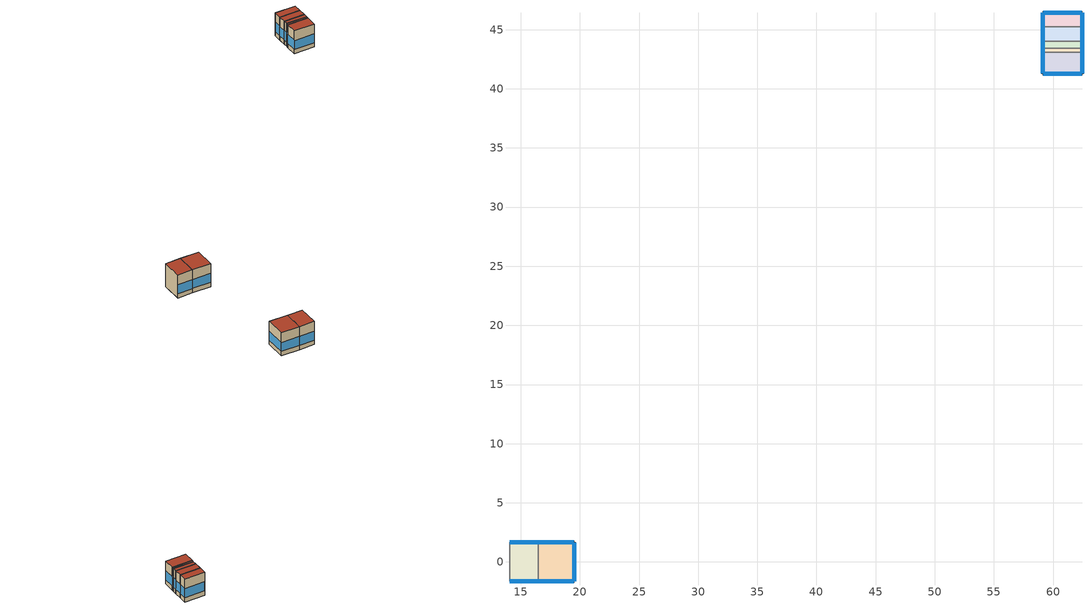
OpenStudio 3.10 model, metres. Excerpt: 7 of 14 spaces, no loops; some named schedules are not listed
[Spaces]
SecondarySchool Library  - Story ground
 floor ground (Foundation F 1.26W/m*K Perim 4.83m Area 7.97m2): 14.05,-1.65 14.05,1.65 16.46,1.65 16.46,-1.65 z0
 wall outside (SecondarySchool Library  - Story ground Wall 2 c tbd): 16.46,1.65 14.05,1.65 z0:3.96
 wall outside (SecondarySchool Library  - Story ground Wall 3 c tbd): 14.05,-1.65 16.46,-1.65 z0:3.96
 wall to SecondarySchool Mechanical  - Story ground: 14.05,1.65 14.05,-1.65 z0:3.96
 wall to SecondarySchool Office  - Story ground: 16.46,-1.65 16.46,1.65 z0:3.96
 window (Window U-0.91 SHGC 0.68): 16.44,1.65 14.07,1.65 / 14.07,-1.65 16.44,-1.65 z0.76:2.3
 roof outside (SecondarySchool Library  - Story ground RoofCeiling 1 c tbd): 16.46,-1.65 16.46,1.65 14.05,1.65 14.05,-1.65 z3.96
SecondarySchool Office  - Story ground
 floor ground (Foundation F 1.26W/m*K Perim 9.42m Area 10.09m2): 16.46,-1.65 16.46,1.65 19.52,1.65 19.52,-1.65 z0
 wall outside (SecondarySchool Office  - Story ground Wall 2 c tbd): 19.52,1.65 16.46,1.65 z0:3.96
 wall outside (SecondarySchool Office  - Story ground Wall 4 c tbd): 19.52,-1.65 19.52,1.65 z0:3.96
 wall outside (SecondarySchool Office  - Story ground Wall 3 c tbd): 16.46,-1.65 19.52,-1.65 z0:3.96
 window (Window U-0.91 SHGC 0.68): 19.5,1.65 16.49,1.65 / 16.49,-1.65 19.5,-1.65 / 19.52,-1.62 19.52,1.62 z0.76:2.29
 roof outside (SecondarySchool Office  - Story ground RoofCeiling 1 c tbd): 19.52,-1.65 19.52,1.65 16.46,1.65 16.46,-1.65 z3.96
SecondarySchool Cafeteria  - Story ground
 floor ground (Foundation F 1.26W/m*K Perim 6.89m Area 5.93m2): 62.45,41.27 59.15,41.27 59.15,43.07 62.45,43.07 z0
 wall outside (SecondarySchool Cafeteria  - Story ground Wall 4 c tbd): 59.15,41.27 62.45,41.27 z0:3.96
 wall outside (SecondarySchool Cafeteria  - Story ground Wall 2 c tbd): 59.15,43.07 59.15,41.27 z0:3.96
 wall outside (SecondarySchool Cafeteria  - Story ground Wall 3 c tbd): 62.45,41.27 62.45,43.07 z0:3.96
 wall to SecondarySchool Mechanical  - Story ground 1: 62.45,43.07 59.15,43.07 z0:3.96
 window (Window U-0.91 SHGC 0.68): 59.15,43.04 59.15,41.3 / 62.45,41.3 62.45,43.04 z0.76:2.31; 59.17,41.27 62.42,41.27 z0.76:2.29
 roof outside (SecondarySchool Cafeteria  - Story ground RoofCeiling 1 c tbd): 62.45,43.07 59.15,43.07 59.15,41.27 62.45,41.27 z3.96
SecondarySchool Mechanical  - Story ground 1
 floor ground (Foundation F 1.26W/m*K Perim 0.69m Area 1.13m2): 62.45,43.07 59.15,43.07 59.15,43.41 62.45,43.41 z0
 wall outside (SecondarySchool Mechanical  - Story ground 1 Wall 2 c tbd): 59.15,43.41 59.15,43.07 z0:3.96
 wall outside (SecondarySchool Mechanical  - Story ground 1 Wall 3 c tbd): 62.45,43.07 62.45,43.41 z0:3.96
 wall to SecondarySchool Kitchen  - Story ground: 62.45,43.41 59.15,43.41 z0:3.96
 window (Window U-0.91 SHGC 0.68): 59.15,43.39 59.15,43.1 / 62.45,43.1 62.45,43.39 z0.76:2.53
 roof outside (SecondarySchool Mechanical  - Story ground 1 RoofCeiling 1 c tbd): 62.45,43.41 59.15,43.41 59.15,43.07 62.45,43.07 z3.96
SecondarySchool Kitchen  - Story ground
 floor ground (Foundation F 1.26W/m*K Perim 1.24m Area 2.04m2): 62.45,43.41 59.15,43.41 59.15,44.03 62.45,44.03 z0
 wall outside (SecondarySchool Kitchen  - Story ground Wall 2 c tbd): 59.15,44.03 59.15,43.41 z0:3.96
 wall outside (SecondarySchool Kitchen  - Story ground Wall 3 c tbd): 62.45,43.41 62.45,44.03 z0:3.96
 wall to SecondarySchool Lobby  - Story ground: 62.45,44.03 59.15,44.03 z0:3.96
 window (Window U-0.91 SHGC 0.68): 59.15,44.01 59.15,43.44 / 62.45,43.44 62.45,44.01 z0.76:2.4
 roof outside (SecondarySchool Kitchen  - Story ground RoofCeiling 1 c tbd): 62.45,44.03 59.15,44.03 59.15,43.41 62.45,43.41 z3.96
SecondarySchool Lobby  - Story ground
 floor ground (Foundation F 1.26W/m*K Perim 2.41m Area 3.98m2): 62.45,44.03 59.15,44.03 59.15,45.24 62.45,45.24 z0
 wall outside (SecondarySchool Lobby  - Story ground Wall 2 c tbd): 59.15,45.24 59.15,44.03 z0:3.96
 wall outside (SecondarySchool Lobby  - Story ground Wall 3 c tbd): 62.45,44.03 62.45,45.24 z0:3.96
 wall to SecondarySchool Restroom  - Story ground: 62.45,45.24 59.15,45.24 z0:3.96
 window (Window U-0.91 SHGC 0.68): 59.15,45.21 59.15,44.06 / 62.45,44.06 62.45,45.21 z0.76:2.33
 roof outside (SecondarySchool Lobby  - Story ground RoofCeiling 1 c tbd): 62.45,45.24 59.15,45.24 59.15,44.03 62.45,44.03 z3.96
SecondarySchool Restroom  - Story ground
 floor ground (Foundation F 1.26W/m*K Perim 5.71m Area 3.98m2): 62.45,45.24 59.15,45.24 59.15,46.44 62.45,46.44 z0
 wall outside (SecondarySchool Restroom  - Story ground Wall 2 c tbd): 59.15,46.44 59.15,45.24 z0:3.96
 wall outside (SecondarySchool Restroom  - Story ground Wall 4 c tbd): 62.45,46.44 59.15,46.44 z0:3.96
 wall outside (SecondarySchool Restroom  - Story ground Wall 3 c tbd): 62.45,45.24 62.45,46.44 z0:3.96
 window (Window U-0.91 SHGC 0.68): 59.15,46.42 59.15,45.26 / 62.45,45.26 62.45,46.42 z0.76:2.33; 62.42,46.44 59.17,46.44 z0.76:2.29
 roof outside (SecondarySchool Restroom  - Story ground RoofCeiling 1 c tbd): 62.45,46.44 59.15,46.44 59.15,45.24 62.45,45.24 z3.96
[Building]
ComStock DOE Ref Pre-1980|SecondarySchool: North Axis {deg}=315; Default Construction Set=ComStock DOE Ref Pre-1980 - SecSchl - ASHRAE 169-2013-6A; Default Schedule Set=Building Default Schedule Set; Standards Building Type=SecondarySchool
[Site]
Mankata Rgnl Arpt_MN_USA: Latitude {deg}=44.22; Longitude {deg}=-93.92; Time Zone {hr}=-6; Elevation {m}=311; Terrain=City
[Site:WaterMainsTemperature]
Calculation Method=Correlation; Annual Average Outdoor Air Temperature {C}=7.08917; Maximum Difference In Monthly Average Outdoor Air Temperatures {deltaC}=31.69
[SizingPeriod:DesignDay] Barometric Pressure {Pa}=97644; Rain Indicator=No; Snow Indicator=No; Day of Month=21; Daylight Saving Time Indicator=No; Humidity Condition Type=Wetbulb; Dry-Bulb Temperature Range Modifier Type=DefaultMultipliers
Name | Maximum Dry-Bulb Temperature {C} | Daily Dry-Bulb Temperature Range {deltaC} | Wind Speed {m/s} | Wind Direction {deg} | Month | Day Type | Wetbulb or DewPoint at Maximum Dry-Bulb {C} | Solar Model Indicator | ASHRAE Clear Sky Optical Depth for Beam Irradiance | ASHRAE Clear Sky Optical Depth for Diffuse Irradiance | Sky Clearness
Mankata Rgnl Arpt Ann Clg .4% Condns DB=>MWB 1 | 32 | 9.5 | 6.2 | 190 | 7 | SummerDesignDay | 23.1 | ASHRAETau | 0.361 | 2.356
Mankata Rgnl Arpt Ann Clg .4% Condns WB=>MDB 1 | 29.3 | 9.5 | 6.2 | 190 | 7 | SummerDesignDay | 24.8 | ASHRAETau | 0.361 | 2.356
Mankata Rgnl Arpt Ann Htg 99.6% Condns DB 1 | -25 | 0 | 3.9 | 310 | 1 | WinterDesignDay | -25 | ASHRAEClearSky |  |  | 0
Mankata Rgnl Arpt August .4% Condns DB=>MCWB 1 | 32.2 | 9.4 | 6.2 | 190 | 8 | SummerDesignDay | 25.5 | ASHRAETau | 0.363 | 2.387
[ClimateZones]
Climate Zone Institution Name 1=ASHRAE; Climate Zone Document Name 1=ANSI/ASHRAE Standard 169; Climate Zone Document Year 1=2006; Climate Zone Value 1=ASHRAE 169-2013-6A
[Site:GroundTemperature:FCfactorMethod]
January Ground Temperature {C}=7.01; February Ground Temperature {C}=-2.82; March Ground Temperature {C}=-3.98; April Ground Temperature {C}=-9; May Ground Temperature {C}=-9.36; June Ground Temperature {C}=-0.77; July Ground Temperature {C}=2.37; August Ground Temperature {C}=18.89; September Ground Temperature {C}=21.75; October Ground Temperature {C}=22.33; November Ground Temperature {C}=21.21; December Ground Temperature {C}=17.44
[Construction:FfactorGroundFloor] F-Factor {W/m-K}=1.26344
Name | Area {m2} | PerimeterExposed {m}
Foundation F 1.26W/m*K Perim 9.42m Area 10.09m2 | 10.0893 | 9.41575
Foundation F 1.26W/m*K Perim 4.83m Area 7.97m2 | 7.97108 | 4.83275
Foundation F 1.26W/m*K Perim 1.24m Area 2.04m2 | 2.04387 | 1.23917
Foundation F 1.26W/m*K Perim 6.89m Area 5.93m2 | 5.92721 | 6.89236
Foundation F 1.26W/m*K Perim 5.71m Area 3.98m2 | 3.97625 | 5.70952
Foundation F 1.26W/m*K Perim 0.69m Area 1.13m2 | 1.13143 | 0.685968
Foundation F 1.26W/m*K Perim 2.41m Area 3.98m2 | 3.97625 | 2.41074
[DefaultConstructionSet]
ComStock DOE Ref Pre-1980 - SecSchl - ASHRAE 169-2013-6A: Default Exterior Surface Constructions=Default Surface Constructions 1; Default Interior Surface Constructions=Default Surface Constructions 2; Default Ground Contact Surface Constructions=Default Surface Constructions 3; Default Exterior SubSurface Constructions=Default Sub Surface Constructions 1; Default Interior SubSurface Constructions=Default Sub Surface Constructions 2; Interior Partition Construction=Typical Interior Partition
[DefaultSurfaceConstructions]
Name | Floor Construction | Wall Construction | Roof Ceiling Construction
Default Surface Constructions 1 | Typical Insulated Exterior Mass Floor | Typical Insulated Steel Framed Exterior Wall R-6.9 | Typical IEAD Roof R-16.67
Default Surface Constructions 2 | Typical Interior Floor | Typical Interior Wall | Typical Interior Ceiling
Default Surface Constructions 3 | Typical Insulated Carpeted 6in Slab Floor | Typical Insulated Basement Mass Wall
[Construction]
Typical Insulated Exterior Mass Floor: 4 in. Normalweight Concrete Floor, Typical Carpet Pad
Typical Insulated Steel Framed Exterior Wall R-6.9: 25mm Stucco, 5/8 in. Gypsum Board, Typical Insulation R-4.72, 5/8 in. Gypsum Board
Typical IEAD Roof R-16.67: Roof Membrane, Typical Insulation R-15.55, Metal Roof Surface
Typical Interior Floor: 100mm Normalweight concrete floor, CP02 CARPET PAD
Typical Interior Wall: G01 13mm gypsum board, G01 13mm gypsum board
Typical Interior Ceiling: CP02 CARPET PAD, 100mm Normalweight concrete floor
Typical Insulated Carpeted 6in Slab Floor: 6 in. Normalweight Concrete Floor, Typical Carpet Pad
Typical Insulated Basement Mass Wall: 8 in. Concrete Block Basement Wall
U 0.62 SHGC 0.41 Simple Glazing: U 0.62 SHGC 0.41 Simple Glazing
Typical Insulated Metal Door: F08 Metal surface, Typical Insulation
U 0.88 SHGC 0.16 Sgl Ref-A-L Clr 6mm: REF A CLEAR LO 6MM
Typical Overhead Door: Typical Insulation
Typical Interior Window: Clear 3mm
Typical Interior Door; Typical Interior Partition: G05 25mm wood
InteriorFurnishings: Std Wood 6inch
Window U-0.91 SHGC 0.68: Simple Glazing Single - No LowE - Clear - Wood
SecondarySchool Cafeteria  - Story ground RoofCeiling 1 c tbd: Roof Membrane, SecondarySchool Cafeteria  - Story ground RoofCeiling 1 m tbd, Metal Roof Surface
SecondarySchool Cafeteria  - Story ground Wall 2 c tbd: 25mm Stucco, 5/8 in. Gypsum Board, SecondarySchool Cafeteria  - Story ground Wall 2 m tbd, 5/8 in. Gypsum Board
SecondarySchool Cafeteria  - Story ground Wall 3 c tbd: 25mm Stucco, 5/8 in. Gypsum Board, SecondarySchool Cafeteria  - Story ground Wall 3 m tbd, 5/8 in. Gypsum Board
SecondarySchool Cafeteria  - Story ground Wall 4 c tbd: 25mm Stucco, 5/8 in. Gypsum Board, SecondarySchool Cafeteria  - Story ground Wall 4 m tbd, 5/8 in. Gypsum Board
SecondarySchool Kitchen  - Story ground RoofCeiling 1 c tbd: Roof Membrane, SecondarySchool Kitchen  - Story ground RoofCeiling 1 m tbd, Metal Roof Surface
SecondarySchool Kitchen  - Story ground Wall 2 c tbd: 25mm Stucco, 5/8 in. Gypsum Board, SecondarySchool Kitchen  - Story ground Wall 2 m tbd, 5/8 in. Gypsum Board
SecondarySchool Kitchen  - Story ground Wall 3 c tbd: 25mm Stucco, 5/8 in. Gypsum Board, SecondarySchool Kitchen  - Story ground Wall 3 m tbd, 5/8 in. Gypsum Board
SecondarySchool Library  - Story ground RoofCeiling 1 c tbd: Roof Membrane, SecondarySchool Library  - Story ground RoofCeiling 1 m tbd, Metal Roof Surface
SecondarySchool Library  - Story ground Wall 2 c tbd: 25mm Stucco, 5/8 in. Gypsum Board, SecondarySchool Library  - Story ground Wall 2 m tbd, 5/8 in. Gypsum Board
SecondarySchool Library  - Story ground Wall 3 c tbd: 25mm Stucco, 5/8 in. Gypsum Board, SecondarySchool Library  - Story ground Wall 3 m tbd, 5/8 in. Gypsum Board
SecondarySchool Lobby  - Story ground RoofCeiling 1 c tbd: Roof Membrane, SecondarySchool Lobby  - Story ground RoofCeiling 1 m tbd, Metal Roof Surface
SecondarySchool Lobby  - Story ground Wall 2 c tbd: 25mm Stucco, 5/8 in. Gypsum Board, SecondarySchool Lobby  - Story ground Wall 2 m tbd, 5/8 in. Gypsum Board
SecondarySchool Lobby  - Story ground Wall 3 c tbd: 25mm Stucco, 5/8 in. Gypsum Board, SecondarySchool Lobby  - Story ground Wall 3 m tbd, 5/8 in. Gypsum Board
SecondarySchool Mechanical  - Story ground 1 RoofCeiling 1 c tbd: Roof Membrane, SecondarySchool Mechanical  - Story ground 1 RoofCeiling 1 m tbd, Metal Roof Surface
SecondarySchool Mechanical  - Story ground 1 Wall 2 c tbd: 25mm Stucco, 5/8 in. Gypsum Board, SecondarySchool Mechanical  - Story ground 1 Wall 2 m tbd, 5/8 in. Gypsum Board
SecondarySchool Mechanical  - Story ground 1 Wall 3 c tbd: 25mm Stucco, 5/8 in. Gypsum Board, SecondarySchool Mechanical  - Story ground 1 Wall 3 m tbd, 5/8 in. Gypsum Board
SecondarySchool Office  - Story ground RoofCeiling 1 c tbd: Roof Membrane, SecondarySchool Office  - Story ground RoofCeiling 1 m tbd, Metal Roof Surface
SecondarySchool Office  - Story ground Wall 2 c tbd: 25mm Stucco, 5/8 in. Gypsum Board, SecondarySchool Office  - Story ground Wall 2 m tbd, 5/8 in. Gypsum Board
SecondarySchool Office  - Story ground Wall 3 c tbd: 25mm Stucco, 5/8 in. Gypsum Board, SecondarySchool Office  - Story ground Wall 3 m tbd, 5/8 in. Gypsum Board
SecondarySchool Office  - Story ground Wall 4 c tbd: 25mm Stucco, 5/8 in. Gypsum Board, SecondarySchool Office  - Story ground Wall 4 m tbd, 5/8 in. Gypsum Board
SecondarySchool Restroom  - Story ground RoofCeiling 1 c tbd: Roof Membrane, SecondarySchool Restroom  - Story ground RoofCeiling 1 m tbd, Metal Roof Surface
SecondarySchool Restroom  - Story ground Wall 2 c tbd: 25mm Stucco, 5/8 in. Gypsum Board, SecondarySchool Restroom  - Story ground Wall 2 m tbd, 5/8 in. Gypsum Board
SecondarySchool Restroom  - Story ground Wall 3 c tbd: 25mm Stucco, 5/8 in. Gypsum Board, SecondarySchool Restroom  - Story ground Wall 3 m tbd, 5/8 in. Gypsum Board
SecondarySchool Restroom  - Story ground Wall 4 c tbd: 25mm Stucco, 5/8 in. Gypsum Board, SecondarySchool Restroom  - Story ground Wall 4 m tbd, 5/8 in. Gypsum Board
[Material:NoMass] Roughness=Smooth; Thermal Absorptance=0.9; Solar Absorptance=0.7
Name | Thermal Resistance {m2-K/W} | Visible Absorptance
Typical Insulation R-4.72 | 0.830832 | 0.7
Typical Carpet Pad; CP02 CARPET PAD | 0.21648 | 0.8
Typical Insulation R-15.55 | 2.73841 | 0.7
Typical Insulation | 0.0282222 | 0.7
SecondarySchool Cafeteria  - Story ground RoofCeiling 1 m tbd | 1.23266 | 0.7
SecondarySchool Cafeteria  - Story ground Wall 2 m tbd; SecondarySchool Cafeteria  - Story ground Wall 3 m tbd | 0.498745 | 0.7
SecondarySchool Cafeteria  - Story ground Wall 4 m tbd; SecondarySchool Office  - Story ground Wall 4 m tbd; SecondarySchool Restroom  - Story ground Wall 4 m tbd | 0.541603 | 0.7
SecondarySchool Kitchen  - Story ground RoofCeiling 1 m tbd; SecondarySchool Library  - Story ground RoofCeiling 1 m tbd; SecondarySchool Lobby  - Story ground RoofCeiling 1 m tbd; SecondarySchool Mechanical  - Story ground 1 RoofCeiling 1 m tbd | 1.67293 | 0.7
SecondarySchool Kitchen  - Story ground Wall 2 m tbd; SecondarySchool Kitchen  - Story ground Wall 3 m tbd | 0.368087 | 0.7
SecondarySchool Library  - Story ground Wall 2 m tbd; SecondarySchool Library  - Story ground Wall 3 m tbd | 0.522152 | 0.7
SecondarySchool Lobby  - Story ground Wall 2 m tbd; SecondarySchool Lobby  - Story ground Wall 3 m tbd; SecondarySchool Restroom  - Story ground Wall 2 m tbd; SecondarySchool Restroom  - Story ground Wall 3 m tbd | 0.458517 | 0.7
SecondarySchool Mechanical  - Story ground 1 Wall 2 m tbd; SecondarySchool Mechanical  - Story ground 1 Wall 3 m tbd | 0.268827 | 0.7
SecondarySchool Office  - Story ground RoofCeiling 1 m tbd | 1.38278 | 0.7
SecondarySchool Office  - Story ground Wall 2 m tbd; SecondarySchool Office  - Story ground Wall 3 m tbd | 0.537316 | 0.7
SecondarySchool Restroom  - Story ground RoofCeiling 1 m tbd | 1.0917 | 0.7
[Material] Thermal Absorptance=0.9
Name | Roughness | Thickness {m} | Conductivity {W/m-K} | Density {kg/m3} | Specific Heat {J/kg-K} | Solar Absorptance | Visible Absorptance
4 in. Normalweight Concrete Floor | MediumRough | 0.1016 | 2.31 | 2322 | 832 | 0.7 | 0.7
25mm Stucco | Smooth | 0.0254 | 0.72 | 1856 | 840 | 0.7 | 0.7
5/8 in. Gypsum Board | MediumSmooth | 0.0159 | 0.16 | 800 | 1090 | 0.7 | 0.7
Roof Membrane | VeryRough | 0.0095 | 0.16 | 1121.29 | 1460 | 0.7 | 0.7
Metal Roof Surface; F08 Metal surface | Smooth | 0.0008 | 45.28 | 7824 | 500 | 0.7 | 0.7
100mm Normalweight concrete floor | MediumRough | 0.1016 | 2.31045 | 2322 | 832.557 | 0.7 | 0.7
G01 13mm gypsum board | Smooth | 0.0127 | 0.160031 | 800.001 | 1090.73 | 0.7 | 0.5
6 in. Normalweight Concrete Floor | MediumRough | 0.1524 | 2.31 | 2322 | 832 | 0.7 | 0.7
8 in. Concrete Block Basement Wall | MediumRough | 0.2032 | 1.326 | 1842 | 912 | 0.7 | 0.7
G05 25mm wood | MediumSmooth | 0.0254 | 0.15 | 608 | 1630 | 0.5 | 0.5
Std Wood 6inch | MediumSmooth | 0.15 | 0.12 | 540 | 1210 | 0.7 | 0.7
[DefaultSubSurfaceConstructions]
Name | Fixed Window Construction | Operable Window Construction | Door Construction | Glass Door Construction | Overhead Door Construction | Tubular Daylight Dome Construction | Tubular Daylight Diffuser Construction
Default Sub Surface Constructions 1 | U 0.62 SHGC 0.41 Simple Glazing | U 0.62 SHGC 0.41 Simple Glazing | Typical Insulated Metal Door | U 0.88 SHGC 0.16 Sgl Ref-A-L Clr 6mm | Typical Overhead Door | Typical Interior Window | Typical Interior Window
Default Sub Surface Constructions 2 | Typical Interior Window | Typical Interior Window | Typical Interior Door
[WindowMaterial:SimpleGlazingSystem]
Name | U-Factor {W/m2-K} | Solar Heat Gain Coefficient | Visible Transmittance
U 0.62 SHGC 0.41 Simple Glazing | 3.52052 | 0.41 | 0.81
Simple Glazing Single - No LowE - Clear - Wood | 5.16722 | 0.683 | 0.723
[WindowMaterial:Glazing] Optical Data Type=SpectralAverage; Infrared Transmittance at Normal Incidence=0; Front Side Infrared Hemispherical Emissivity=0.84; Conductivity {W/m-K}=0.9; Dirt Correction Factor for Solar and Visible Transmittance=1; Solar Diffusing=No
Name | Thickness {m} | Solar Transmittance at Normal Incidence | Front Side Solar Reflectance at Normal Incidence | Back Side Solar Reflectance at Normal Incidence | Visible Transmittance at Normal Incidence | Front Side Visible Reflectance at Normal Incidence | Back Side Visible Reflectance at Normal Incidence | Back Side Infrared Hemispherical Emissivity
REF A CLEAR LO 6MM | 0.006 | 0.066 | 0.341 | 0.493 | 0.08 | 0.41 | 0.37 | 0.4
Clear 3mm | 0.003 | 0.837 | 0.075 | 0.075 | 0.898 | 0.081 | 0.081 | 0.84
[SpaceType] Standards Building Type=SecondarySchool
Name | Default Schedule Set | Design Specification Outdoor Air Object | Standards Space Type
SecondarySchool Kitchen - ComStock DOE Ref Pre-1980 | SecondarySchool Kitchen Schedule Set | SecondarySchool Kitchen Ventilation | Kitchen
SecondarySchool Lobby - ComStock DOE Ref Pre-1980 | SecondarySchool Lobby Schedule Set | SecondarySchool Lobby Ventilation | Lobby
SecondarySchool Restroom - ComStock DOE Ref Pre-1980 | SecondarySchool Restroom Schedule Set | SecondarySchool Restroom Ventilation | Restroom
SecondarySchool Cafeteria - ComStock DOE Ref Pre-1980 | SecondarySchool Cafeteria Schedule Set | SecondarySchool Cafeteria Ventilation | Cafeteria
SecondarySchool Mechanical - ComStock DOE Ref Pre-1980 | SecondarySchool Mechanical Schedule Set | SecondarySchool Mechanical Ventilation | Mechanical
SecondarySchool Library - ComStock DOE Ref Pre-1980 | SecondarySchool Library Schedule Set | SecondarySchool Library Ventilation | Library
SecondarySchool Office - ComStock DOE Ref Pre-1980 | SecondarySchool Office Schedule Set | SecondarySchool Office Ventilation | Office
[BuildingStory]
Story ground: Nominal Z Coordinate {m}=0; Nominal Floor to Floor Height {m}=3.9624
[Space] Building Story=Story ground
Name | Space Type | Thermal Zone
SecondarySchool Library  - Story ground | SecondarySchool Library - ComStock DOE Ref Pre-1980 | Zone SecondarySchool Library  - Story ground
SecondarySchool Office  - Story ground | SecondarySchool Office - ComStock DOE Ref Pre-1980 | Zone SecondarySchool Office  - Story ground
SecondarySchool Cafeteria  - Story ground | SecondarySchool Cafeteria - ComStock DOE Ref Pre-1980 | Zone SecondarySchool Cafeteria  - Story ground
SecondarySchool Mechanical  - Story ground 1 | SecondarySchool Mechanical - ComStock DOE Ref Pre-1980 | Zone SecondarySchool Mechanical  - Story ground 1
SecondarySchool Kitchen  - Story ground | SecondarySchool Kitchen - ComStock DOE Ref Pre-1980 | Zone SecondarySchool Kitchen  - Story ground
SecondarySchool Lobby  - Story ground | SecondarySchool Lobby - ComStock DOE Ref Pre-1980 | Zone SecondarySchool Lobby  - Story ground
SecondarySchool Restroom  - Story ground | SecondarySchool Restroom - ComStock DOE Ref Pre-1980 | Zone SecondarySchool Restroom  - Story ground
[ThermalZone] Multiplier=1; Use Ideal Air Loads=No
Name | Thermostat
Zone SecondarySchool Library  - Story ground | SecondarySchool Library - ComStock DOE Ref Pre-1980 Thermostat
Zone SecondarySchool Office  - Story ground | SecondarySchool Office - ComStock DOE Ref Pre-1980 Thermostat
Zone SecondarySchool Cafeteria  - Story ground | SecondarySchool Cafeteria - ComStock DOE Ref Pre-1980 Thermostat
Zone SecondarySchool Mechanical  - Story ground 1 | SecondarySchool Mechanical - ComStock DOE Ref Pre-1980 Thermostat 1
Zone SecondarySchool Kitchen  - Story ground | SecondarySchool Kitchen - ComStock DOE Ref Pre-1980 Thermostat
Zone SecondarySchool Lobby  - Story ground | SecondarySchool Lobby - ComStock DOE Ref Pre-1980 Thermostat
Zone SecondarySchool Restroom  - Story ground | SecondarySchool Restroom - ComStock DOE Ref Pre-1980 Thermostat
[People:Definition] Number of People Calculation Method=People/Area; Fraction Radiant=0.3
Name | People per Space Floor Area {person/m2}
SecondarySchool Cafeteria People Definition | 0.71946
SecondarySchool Kitchen People Definition | 0.166625
SecondarySchool Library People Definition | 0.229702
SecondarySchool Mechanical People Definition | 0.0100104
SecondarySchool Office People Definition | 0.0500522
SecondarySchool Restroom People Definition | 0.0999967
[People] Work Efficiency Schedule=Work Efficiency Schedule; Clothing Insulation Schedule=Clothing Schedule; Air Velocity Schedule=Air Velocity Schedule; Multiplier=1
Name | People Definition | Space or SpaceType
SecondarySchool Cafeteria People | SecondarySchool Cafeteria People Definition | SecondarySchool Cafeteria - ComStock DOE Ref Pre-1980
SecondarySchool Kitchen People | SecondarySchool Kitchen People Definition | SecondarySchool Kitchen - ComStock DOE Ref Pre-1980
SecondarySchool Library People | SecondarySchool Library People Definition | SecondarySchool Library - ComStock DOE Ref Pre-1980
SecondarySchool Mechanical People | SecondarySchool Mechanical People Definition | SecondarySchool Mechanical - ComStock DOE Ref Pre-1980
SecondarySchool Office People | SecondarySchool Office People Definition | SecondarySchool Office - ComStock DOE Ref Pre-1980
SecondarySchool Restroom People | SecondarySchool Restroom People Definition | SecondarySchool Restroom - ComStock DOE Ref Pre-1980
[Lights:Definition] Design Level Calculation Method=Watts/Area; Fraction Visible=0.2; Return Air Fraction=0
Name | Watts per Space Floor Area {W/m2} | Fraction Radiant
SecondarySchool Office - ComStock DOE Ref Pre-1980 General Lights Definition | 6.10233 | 0.365
SecondarySchool Library - ComStock DOE Ref Pre-1980 General Lights Definition | 5.10687 | 0.365
SecondarySchool Library - ComStock DOE Ref Pre-1980 Task Lights Definition | 2.08811 | 0.165
SecondarySchool Cafeteria - ComStock DOE Ref Pre-1980 General Lights Definition | 2.44992 | 0.365
SecondarySchool Cafeteria - ComStock DOE Ref Pre-1980 Task Lights Definition | 0.138386 | 0.165
SecondarySchool Cafeteria - ComStock DOE Ref Pre-1980 Wall Wash Lights Definition | 0.559428 | 0.165
SecondarySchool Mechanical - ComStock DOE Ref Pre-1980 General Lights Definition | 3.55488 | 0.365
SecondarySchool Mechanical - ComStock DOE Ref Pre-1980 Task Lights Definition | 0.569567 | 0.165
SecondarySchool Restroom - ComStock DOE Ref Pre-1980 General Lights Definition | 3.01365 | 0.365
SecondarySchool Restroom - ComStock DOE Ref Pre-1980 Wall Wash Lights Definition | 0.610955 | 0.165
SecondarySchool Lobby - ComStock DOE Ref Pre-1980 General Lights Definition | 1.74481 | 0.365
SecondarySchool Lobby - ComStock DOE Ref Pre-1980 Task Lights Definition | 0.190877 | 0.165
SecondarySchool Lobby - ComStock DOE Ref Pre-1980 Wall Wash Lights Definition | 0.533708 | 0.165
SecondarySchool Kitchen - ComStock DOE Ref Pre-1980 General Lights Definition | 6.49916 | 0.365
SecondarySchool Kitchen - ComStock DOE Ref Pre-1980 Task Lights Definition | 1.63527 | 0.165
[ElectricEquipment:Definition] Design Level Calculation Method=Watts/Area
Name | Watts per Space Floor Area {W/m2} | Fraction Latent | Fraction Radiant | Fraction Lost
SecondarySchool Cafeteria Elec Equip Definition | 76.962 | 0 | 0.5 | 0
misc_electric_kitchen_equipment_definition | 22.2275 | 0.25 | 0.3 | 0.2
SecondarySchool Library Elec Equip Definition | 10.0104 | 0 | 0.5 | 0
SecondarySchool Lobby Elec Equip Definition; SecondarySchool Mechanical Elec Equip Definition; SecondarySchool Restroom Elec Equip Definition | 3.98265 | 0 | 0.5 | 0
SecondarySchool Office Elec Equip Definition | 10.7639 | 0 | 0.5 | 0
[ElectricEquipment] Schedule=Education_School BLDG_EQUIP_EndUseData BPR Adjusted
Name | Electric Equipment Definition | Space or SpaceType
SecondarySchool Cafeteria Elec Equip | SecondarySchool Cafeteria Elec Equip Definition | SecondarySchool Cafeteria - ComStock DOE Ref Pre-1980
misc_electric_kitchen_equipment | misc_electric_kitchen_equipment_definition | SecondarySchool Kitchen - ComStock DOE Ref Pre-1980
SecondarySchool Library Elec Equip | SecondarySchool Library Elec Equip Definition | SecondarySchool Library - ComStock DOE Ref Pre-1980
SecondarySchool Lobby Elec Equip | SecondarySchool Lobby Elec Equip Definition | SecondarySchool Lobby - ComStock DOE Ref Pre-1980
SecondarySchool Mechanical Elec Equip | SecondarySchool Mechanical Elec Equip Definition | SecondarySchool Mechanical - ComStock DOE Ref Pre-1980
SecondarySchool Office Elec Equip | SecondarySchool Office Elec Equip Definition | SecondarySchool Office - ComStock DOE Ref Pre-1980
SecondarySchool Restroom Elec Equip | SecondarySchool Restroom Elec Equip Definition | SecondarySchool Restroom - ComStock DOE Ref Pre-1980
[DesignSpecification:OutdoorAir] Outdoor Air Method=Sum
Name | Outdoor Air Flow per Person {m3/s-person} | Outdoor Air Flow per Floor Area {m3/s-m2}
SecondarySchool Cafeteria Ventilation; SecondarySchool Office Ventilation | 0.00943895
SecondarySchool Kitchen Ventilation |  | 0.0023876
SecondarySchool Library Ventilation | 0.00799951
SecondarySchool Lobby Ventilation |  | 0.000508
SecondarySchool Mechanical Ventilation |  | 0.000254
SecondarySchool Restroom Ventilation |  | 0.0048768
[DefaultScheduleSet]
Name | Number of People Schedule | People Activity Level Schedule | Lighting Schedule | Electric Equipment Schedule | Gas Equipment Schedule | Hours of Operation Schedule
SecondarySchool Cafeteria Schedule Set; SecondarySchool Library Schedule Set; SecondarySchool Lobby Schedule Set; SecondarySchool Mechanical Schedule Set; SecondarySchool Restroom Schedule Set | SecondarySchool Bldg Occ | SecondarySchool Activity | Education_School BLDG_LIGHT_EndUseData | Education_School BLDG_EQUIP_EndUseData
SecondarySchool Kitchen Schedule Set | SecondarySchool Bldg Occ | SecondarySchool Activity | Education_School BLDG_LIGHT_EndUseData | Education_School BLDG_EQUIP_EndUseData | SecondarySchool Kitchen Gas
SecondarySchool Office Schedule Set | SecondarySchool Office Occ | SecondarySchool Activity | Education_School BLDG_LIGHT_EndUseData | Education_School BLDG_EQUIP_EndUseData
Building Default Schedule Set |  |  |  |  |  | Building Hours of Operation NonResidential
[Exterior:Lights:Definition]
Name | Design Level {W}
Parking Areas and Drives 0.04 W/ft^2 Def (W/ft^2) | 0.041
Building Facades 0.15 W/ft^2 Def (W/ft^2) | 0.15
Main Entries 30.0 W/ft Def (W/ft) | 30
Other Doors 20.0 W/ft Def (W/ft) | 20
[Exterior:Lights] Control Option=AstronomicalClock
Name | Exterior Lights Definition | Schedule | Multiplier
Parking Areas and Drives 0.04 W/ft^2 | Parking Areas and Drives 0.04 W/ft^2 Def (W/ft^2) | Always On Discrete | 728.192
Building Facades 0.15 W/ft^2 | Building Facades 0.15 W/ft^2 Def (W/ft^2) | Schedule Ruleset 1 | 7227.83
Main Entries 30.0 W/ft | Main Entries 30.0 W/ft Def (W/ft) | Always On Discrete | 8
Other Doors 20.0 W/ft | Other Doors 20.0 W/ft Def (W/ft) | Always On Discrete | 1.96
[ThermostatSetpoint:DualSetpoint] Heating Setpoint Temperature Schedule=SecondarySchool HtgSetp; Cooling Setpoint Temperature Schedule=SecondarySchool ClgSetp
SecondarySchool Cafeteria - ComStock DOE Ref Pre-1980 Thermostat; SecondarySchool Kitchen - ComStock DOE Ref Pre-1980 Thermostat; SecondarySchool Library - ComStock DOE Ref Pre-1980 Thermostat; SecondarySchool Lobby - ComStock DOE Ref Pre-1980 Thermostat; SecondarySchool Mechanical - ComStock DOE Ref Pre-1980 Thermostat 1; SecondarySchool Office - ComStock DOE Ref Pre-1980 Thermostat; SecondarySchool Restroom - ComStock DOE Ref Pre-1980 Thermostat
[InternalMass:Definition]
Internal Mass Definition 1: Construction=InteriorFurnishings; Design Level Calculation Method=SurfaceArea/Area; Surface Area per Space Floor Area=2
[InternalMass] Internal Mass Definition=Internal Mass Definition 1; Multiplier=1
Name | Space or SpaceType
SecondarySchool Office  - Story ground Mass | SecondarySchool Office  - Story ground
SecondarySchool Library  - Story ground Mass | SecondarySchool Library  - Story ground
SecondarySchool Kitchen  - Story ground Mass | SecondarySchool Kitchen  - Story ground
SecondarySchool Cafeteria  - Story ground Mass | SecondarySchool Cafeteria  - Story ground
SecondarySchool Restroom  - Story ground Mass | SecondarySchool Restroom  - Story ground
SecondarySchool Mechanical  - Story ground 1 Mass | SecondarySchool Mechanical  - Story ground 1
SecondarySchool Lobby  - Story ground Mass | SecondarySchool Lobby  - Story ground
[Lights] Schedule=Education_School BLDG_LIGHT_EndUseData BPR Adjusted; Fraction Replaceable=1
Name | Lights Definition | Space or SpaceType
SecondarySchool Office - ComStock DOE Ref Pre-1980 General Lighting | SecondarySchool Office - ComStock DOE Ref Pre-1980 General Lights Definition | SecondarySchool Office - ComStock DOE Ref Pre-1980
SecondarySchool Library - ComStock DOE Ref Pre-1980 General Lighting | SecondarySchool Library - ComStock DOE Ref Pre-1980 General Lights Definition | SecondarySchool Library - ComStock DOE Ref Pre-1980
SecondarySchool Library - ComStock DOE Ref Pre-1980 Task Lighting | SecondarySchool Library - ComStock DOE Ref Pre-1980 Task Lights Definition | SecondarySchool Library - ComStock DOE Ref Pre-1980
SecondarySchool Cafeteria - ComStock DOE Ref Pre-1980 General Lighting | SecondarySchool Cafeteria - ComStock DOE Ref Pre-1980 General Lights Definition | SecondarySchool Cafeteria - ComStock DOE Ref Pre-1980
SecondarySchool Cafeteria - ComStock DOE Ref Pre-1980 Task Lighting | SecondarySchool Cafeteria - ComStock DOE Ref Pre-1980 Task Lights Definition | SecondarySchool Cafeteria - ComStock DOE Ref Pre-1980
SecondarySchool Cafeteria - ComStock DOE Ref Pre-1980 Wall Wash Lighting | SecondarySchool Cafeteria - ComStock DOE Ref Pre-1980 Wall Wash Lights Definition | SecondarySchool Cafeteria - ComStock DOE Ref Pre-1980
SecondarySchool Mechanical - ComStock DOE Ref Pre-1980 General Lighting | SecondarySchool Mechanical - ComStock DOE Ref Pre-1980 General Lights Definition | SecondarySchool Mechanical - ComStock DOE Ref Pre-1980
SecondarySchool Mechanical - ComStock DOE Ref Pre-1980 Task Lighting | SecondarySchool Mechanical - ComStock DOE Ref Pre-1980 Task Lights Definition | SecondarySchool Mechanical - ComStock DOE Ref Pre-1980
SecondarySchool Restroom - ComStock DOE Ref Pre-1980 General Lighting | SecondarySchool Restroom - ComStock DOE Ref Pre-1980 General Lights Definition | SecondarySchool Restroom - ComStock DOE Ref Pre-1980
SecondarySchool Restroom - ComStock DOE Ref Pre-1980 Wall Wash Lighting | SecondarySchool Restroom - ComStock DOE Ref Pre-1980 Wall Wash Lights Definition | SecondarySchool Restroom - ComStock DOE Ref Pre-1980
SecondarySchool Lobby - ComStock DOE Ref Pre-1980 General Lighting | SecondarySchool Lobby - ComStock DOE Ref Pre-1980 General Lights Definition | SecondarySchool Lobby - ComStock DOE Ref Pre-1980
SecondarySchool Lobby - ComStock DOE Ref Pre-1980 Task Lighting | SecondarySchool Lobby - ComStock DOE Ref Pre-1980 Task Lights Definition | SecondarySchool Lobby - ComStock DOE Ref Pre-1980
SecondarySchool Lobby - ComStock DOE Ref Pre-1980 Wall Wash Lighting | SecondarySchool Lobby - ComStock DOE Ref Pre-1980 Wall Wash Lights Definition | SecondarySchool Lobby - ComStock DOE Ref Pre-1980
SecondarySchool Kitchen - ComStock DOE Ref Pre-1980 General Lighting | SecondarySchool Kitchen - ComStock DOE Ref Pre-1980 General Lights Definition | SecondarySchool Kitchen - ComStock DOE Ref Pre-1980
SecondarySchool Kitchen - ComStock DOE Ref Pre-1980 Task Lighting | SecondarySchool Kitchen - ComStock DOE Ref Pre-1980 Task Lights Definition | SecondarySchool Kitchen - ComStock DOE Ref Pre-1980
[SpaceInfiltration:DesignFlowRate] Design Flow Rate Calculation Method=Flow/ExteriorArea; Flow per Exterior Surface Area {m3/s-m2}=0.000619923; Velocity Term Coefficient=0; Density Basis=Outdoor
Name | Space or SpaceType | Schedule | Constant Term Coefficient | Temperature Term Coefficient | Velocity Squared Term Coefficient
SecondarySchool Office  - Story ground HVAC On Infiltration | SecondarySchool Office  - Story ground | Infiltration HVAC On Schedule 1 | 0.0798 | 0.0061 | 0.059
SecondarySchool Office  - Story ground HVAC Off Infiltration | SecondarySchool Office  - Story ground | Infiltration HVAC Off Schedule 1 | 0 | 0.0125 | 0.0779
SecondarySchool Library  - Story ground HVAC On Infiltration | SecondarySchool Library  - Story ground | Infiltration HVAC On Schedule 1 | 0.0798 | 0.0061 | 0.059
SecondarySchool Library  - Story ground HVAC Off Infiltration | SecondarySchool Library  - Story ground | Infiltration HVAC Off Schedule 1 | 0 | 0.0125 | 0.0779
SecondarySchool Kitchen  - Story ground HVAC On Infiltration | SecondarySchool Kitchen  - Story ground | Infiltration HVAC On Schedule 1 | 0.0798 | 0.0061 | 0.059
SecondarySchool Kitchen  - Story ground HVAC Off Infiltration | SecondarySchool Kitchen  - Story ground | Infiltration HVAC Off Schedule 1 | 0 | 0.0125 | 0.0779
SecondarySchool Cafeteria  - Story ground HVAC On Infiltration | SecondarySchool Cafeteria  - Story ground | Infiltration HVAC On Schedule 1 | 0.0798 | 0.0061 | 0.059
SecondarySchool Cafeteria  - Story ground HVAC Off Infiltration | SecondarySchool Cafeteria  - Story ground | Infiltration HVAC Off Schedule 1 | 0 | 0.0125 | 0.0779
SecondarySchool Restroom  - Story ground HVAC On Infiltration | SecondarySchool Restroom  - Story ground | Infiltration HVAC On Schedule 1 | 0.0798 | 0.0061 | 0.059
SecondarySchool Restroom  - Story ground HVAC Off Infiltration | SecondarySchool Restroom  - Story ground | Infiltration HVAC Off Schedule 1 | 0 | 0.0125 | 0.0779
SecondarySchool Mechanical  - Story ground 1 HVAC On Infiltration | SecondarySchool Mechanical  - Story ground 1 | Infiltration HVAC On Schedule 1 | 0.0798 | 0.0061 | 0.059
SecondarySchool Mechanical  - Story ground 1 HVAC Off Infiltration | SecondarySchool Mechanical  - Story ground 1 | Infiltration HVAC Off Schedule 1 | 0 | 0.0125 | 0.0779
SecondarySchool Lobby  - Story ground HVAC On Infiltration | SecondarySchool Lobby  - Story ground | Infiltration HVAC On Schedule 1 | 0.0798 | 0.0061 | 0.059
SecondarySchool Lobby  - Story ground HVAC Off Infiltration | SecondarySchool Lobby  - Story ground | Infiltration HVAC Off Schedule 1 | 0 | 0.0125 | 0.0779
[Schedule:Ruleset]
Name | Default Day Schedule | Summer Design Day Schedule | Winter Design Day Schedule
SecondarySchool Kitchen Gas | SecondarySchool Kitchen Gas Default | SecondarySchool Kitchen Gas Summer Design Day | SecondarySchool Kitchen Gas Winter Design Day
SecondarySchool Office Occ | SecondarySchool Office Occ Default | SecondarySchool Office Occ Summer Design Day | SecondarySchool Office Occ Winter Design Day
[Schedule:Day]
Education_School BLDG_LIGHT_EndUseData Sat Day; Education_School BLDG_LIGHT_EndUseData Sat Day 2: No, 0, 15, 0.251734, 0, 30, 0.271495, 0, 45, 0.270399, 1, 0, 0.269303, 1, 15, 0.268207, 1, 30, 0.267112, 1, 45, 0.266159, 2, 0, 0.265207, 2, 15, 0.264254, 2, 30, 0.263302, 2, 45, 0.261485, 3, 0, 0.259669, 3, 15, 0.257852, 3, 30, 0.256036, 3, 45, 0.256076, 4, 0, 0.256116, 4, 15, 0.256156, 4, 30, 0.256196, 4, 45, 0.256316, 5, 0, 0.256436, 5, 15, 0.256556, 5, 30, 0.256676, 5, 45, 0.256575, 6, 0, 0.256474, 6, 15, 0.256373, 6, 30, 0.256273, 6, 45, 0.256219, 7, 0, 0.256165, 7, 15, 0.256112, 7, 30, 0.256058, 7, 45, 0.2551, 8, 0, 0.254142, 8, 15, 0.253184, 8, 30, 0.252225, 8, 45, 0.252059, 9, 0, 0.251892, 9, 15, 0.251725, 9, 30, 0.251559, 9, 45, 0.251638, 10, 0, 0.251717, 10, 15, 0.251796, 10, 30, 0.251875, 10, 45, 0.25194, 11, 0, 0.251945, 11, 15, 0.251949, 11, 30, 0.251954, 11, 45, 0.251959, 12, 0, 0.251964, 12, 15, 0.251969, 12, 30, 0.251974, 12, 45, 0.251979, 13, 0, 0.251984, 13, 15, 0.251989, 13, 30, 0.251994, 13, 45, 0.251999, 14, 0, 0.252003, 14, 15, 0.252008, 14, 30, 0.252013, 14, 45, 0.252155, 15, 0, 0.252297, 15, 15, 0.252438, 15, 30, 0.25258, 15, 45, 0.252951, 16, 0, 0.253323, 16, 15, 0.253694, 16, 30, 0.254066, 16, 45, 0.254558, 17, 0, 0.255051, 17, 15, 0.255543, 17, 30, 0.256035, 17, 45, 0.256347, 18, 0, 0.256658, 18, 15, 0.25697, 18, 30, 0.257281, 18, 45, 0.260384, 19, 0, 0.263487, 19, 15, 0.26659, 19, 30, 0.269693, 19, 45, 0.276257, 20, 0, 0.282822, 20, 15, 0.289387, 20, 30, 0.295951, 20, 45, 0.295443, 21, 0, 0.294935, 21, 15, 0.294426, 21, 30, 0.293918, 21, 45, 0.291582, 22, 0, 0.289246, 22, 15, 0.28691, 22, 30, 0.284574, 22, 45, 0.283476, 23, 0, 0.282377, 23, 15, 0.281278, 23, 30, 0.280179, 23, 45, 0.278008, 24, 0, 0.275837
Education_School BLDG_LIGHT_EndUseData Sat Day 1: No, 0, 15, 0.20759, 0, 30, 0.2375, 0, 45, 0.238225, 1, 0, 0.238949, 1, 15, 0.239674, 1, 30, 0.240398, 1, 45, 0.237865, 2, 0, 0.235332, 2, 15, 0.2328, 2, 30, 0.230267, 2, 45, 0.228395, 3, 0, 0.226523, 3, 15, 0.224652, 3, 30, 0.22278, 3, 45, 0.22443, 4, 0, 0.22608, 4, 15, 0.227729, 4, 30, 0.229379, 4, 45, 0.230481, 5, 0, 0.231584, 5, 15, 0.232686, 5, 30, 0.233788, 5, 45, 0.232814, 6, 0, 0.23184, 6, 15, 0.230866, 6, 30, 0.229892, 6, 45, 0.22881, 7, 0, 0.227727, 7, 15, 0.226645, 7, 30, 0.225562, 7, 45, 0.222686, 8, 0, 0.219811, 8, 15, 0.216935, 8, 30, 0.214059, 8, 45, 0.212978, 9, 0, 0.211897, 9, 15, 0.210817, 9, 30, 0.209736, 9, 45, 0.209155, 10, 0, 0.208574, 10, 15, 0.207994, 10, 30, 0.207413, 10, 45, 0.207517, 11, 0, 0.207515, 11, 15, 0.207513, 11, 30, 0.207512, 11, 45, 0.20751, 12, 0, 0.207508, 12, 15, 0.207506, 12, 30, 0.207505, 12, 45, 0.207503, 13, 0, 0.207501, 13, 15, 0.207499, 13, 30, 0.207498, 13, 45, 0.207496, 14, 0, 0.207494, 14, 15, 0.207492, 14, 30, 0.207491, 14, 45, 0.207472, 15, 0, 0.207453, 15, 15, 0.207434, 15, 30, 0.207415, 15, 45, 0.208366, 16, 0, 0.209317, 16, 15, 0.210267, 16, 30, 0.211218, 16, 45, 0.212607, 17, 0, 0.213997, 17, 15, 0.215386, 17, 30, 0.216775, 17, 45, 0.21643, 18, 0, 0.216084, 18, 15, 0.215739, 18, 30, 0.215394, 18, 45, 0.218396, 19, 0, 0.221398, 19, 15, 0.2244, 19, 30, 0.227402, 19, 45, 0.230204, 20, 0, 0.233006, 20, 15, 0.235808, 20, 30, 0.23861, 20, 45, 0.239913, 21, 0, 0.241215, 21, 15, 0.242518, 21, 30, 0.24382, 21, 45, 0.243869, 22, 0, 0.243918, 22, 15, 0.243967, 22, 30, 0.244015, 22, 45, 0.242202, 23, 0, 0.240388, 23, 15, 0.238575, 23, 30, 0.236761, 23, 45, 0.236946, 24, 0, 0.237131
Education_School BLDG_LIGHT_EndUseData Sun Day: No, 0, 15, 0.138713, 0, 30, 0.146493, 0, 45, 0.147015, 1, 0, 0.147537, 1, 15, 0.148059, 1, 30, 0.148581, 1, 45, 0.148992, 2, 0, 0.149402, 2, 15, 0.149813, 2, 30, 0.150223, 2, 45, 0.150577, 3, 0, 0.150932, 3, 15, 0.151286, 3, 30, 0.15164, 3, 45, 0.152899, 4, 0, 0.154158, 4, 15, 0.155416, 4, 30, 0.156675, 4, 45, 0.158159, 5, 0, 0.159642, 5, 15, 0.161125, 5, 30, 0.162609, 5, 45, 0.160639, 6, 0, 0.158669, 6, 15, 0.156699, 6, 30, 0.154729, 6, 45, 0.15358, 7, 0, 0.15243, 7, 15, 0.15128, 7, 30, 0.150131, 7, 45, 0.147483, 8, 0, 0.144835, 8, 15, 0.142188, 8, 30, 0.13954, 8, 45, 0.139239, 9, 0, 0.138939, 9, 15, 0.138639, 9, 30, 0.138338, 9, 45, 0.138927, 10, 0, 0.139516, 10, 15, 0.140105, 10, 30, 0.140693, 10, 45, 0.138348, 11, 0, 0.138339, 11, 15, 0.138331, 11, 30, 0.138322, 11, 45, 0.138313, 12, 0, 0.138305, 12, 15, 0.138296, 12, 30, 0.138287, 12, 45, 0.138278, 13, 0, 0.13827, 13, 15, 0.138261, 13, 30, 0.138252, 13, 45, 0.138244, 14, 0, 0.138235, 14, 15, 0.138226, 14, 30, 0.138218, 14, 45, 0.138224, 15, 0, 0.138231, 15, 15, 0.138237, 15, 30, 0.138244, 15, 45, 0.140943, 16, 0, 0.143642, 16, 15, 0.146342, 16, 30, 0.149041, 16, 45, 0.148571, 17, 0, 0.148102, 17, 15, 0.147632, 17, 30, 0.147162, 17, 45, 0.146671, 18, 0, 0.14618, 18, 15, 0.145689, 18, 30, 0.145198, 18, 45, 0.145166, 19, 0, 0.145133, 19, 15, 0.145101, 19, 30, 0.145068, 19, 45, 0.14601, 20, 0, 0.146952, 20, 15, 0.147894, 20, 30, 0.148835, 20, 45, 0.149125, 21, 0, 0.149414, 21, 15, 0.149703, 21, 30, 0.149992, 21, 45, 0.149979, 22, 0, 0.149966, 22, 15, 0.149953, 22, 30, 0.14994, 22, 45, 0.149765, 23, 0, 0.149591, 23, 15, 0.149416, 23, 30, 0.149241, 23, 45, 0.148554, 24, 0, 0.147867
SecondarySchool Bldg Occ Wkdy Day: No, 4, 30, 0, 4, 45, 0.04375, 5, 0, 0.0875, 5, 15, 0.13125, 5, 30, 0.175, 5, 45, 0.21875, 6, 0, 0.2625, 6, 15, 0.30625, 6, 30, 0.35, 6, 45, 0.39375, 7, 0, 0.4375, 7, 15, 0.48125, 7, 30, 0.525, 7, 45, 0.56875, 8, 0, 0.6125, 8, 15, 0.65625, 8, 30, 0.7, 11, 15, 0.7, 11, 30, 0.654167, 11, 45, 0.608333, 12, 0, 0.5625, 12, 15, 0.516667, 12, 30, 0.470833, 12, 45, 0.425, 13, 0, 0.379167, 13, 15, 0.333333, 13, 30, 0.2875, 13, 45, 0.241667, 14, 0, 0.195833, 14, 15, 0.15, 15, 45, 0.15, 16, 0, 0.1375, 16, 15, 0.125, 16, 30, 0.1125, 16, 45, 0.1, 17, 0, 0.0875, 17, 15, 0.075, 17, 30, 0.0625, 17, 45, 0.05, 18, 0, 0.0375, 18, 15, 0.025, 18, 30, 0.0125, 18, 45, 0, 24, 0, 0
SecondarySchool Bldg Occ Wkdy|SmrDsn Day: No, 6, 30, 0, 17, 15, 0.15, 24, 0, 0
SecondarySchool Kitchen Gas Default: No, 5, 30, 0.02, 5, 45, 0.03625, 6, 0, 0.0525, 6, 15, 0.06875, 6, 30, 0.085, 6, 45, 0.10125, 7, 0, 0.1175, 7, 15, 0.13375, 7, 30, 0.15, 7, 45, 0.157143, 8, 0, 0.164286, 8, 15, 0.171429, 8, 30, 0.178571, 8, 45, 0.185714, 9, 0, 0.192857, 9, 15, 0.2, 9, 30, 0.1875, 9, 45, 0.175, 10, 0, 0.1625, 10, 15, 0.15, 10, 30, 0.1375, 10, 45, 0.125, 11, 0, 0.1125, 11, 15, 0.1, 11, 30, 0.09, 11, 45, 0.08, 12, 0, 0.07, 12, 15, 0.06, 12, 30, 0.05, 12, 45, 0.04, 13, 0, 0.03, 13, 15, 0.02, 24, 0, 0.02
SecondarySchool Kitchen Gas Summer Design Day: No, 8, 0, 0.02, 10, 0, 0.1, 13, 0, 0.15, 15, 0, 0.1, 24, 0, 0.02
SecondarySchool Kitchen Gas Winter Design Day: No, 24, 0, 0.02
SecondarySchool Office Occ Default: No, 4, 30, 0, 4, 45, 0.059375, 5, 0, 0.11875, 5, 15, 0.178125, 5, 30, 0.2375, 5, 45, 0.296875, 6, 0, 0.35625, 6, 15, 0.415625, 6, 30, 0.475, 6, 45, 0.534375, 7, 0, 0.59375, 7, 15, 0.653125, 7, 30, 0.7125, 7, 45, 0.771875, 8, 0, 0.83125, 8, 15, 0.890625, 8, 30, 0.95, 12, 15, 0.95, 12, 30, 0.883333, 12, 45, 0.816667, 13, 0, 0.75, 13, 15, 0.683333, 13, 30, 0.616667, 13, 45, 0.55, 14, 0, 0.483333, 14, 15, 0.416667, 14, 30, 0.35, 14, 45, 0.283333, 15, 0, 0.216667, 15, 15, 0.15, 15, 45, 0.15, 16, 0, 0.1375, 16, 15, 0.125, 16, 30, 0.1125, 16, 45, 0.1, 17, 0, 0.0875, 17, 15, 0.075, 17, 30, 0.0625, 17, 45, 0.05, 18, 0, 0.0375, 18, 15, 0.025, 18, 30, 0.0125, 18, 45, 0, 24, 0, 0
SecondarySchool Office Occ Summer Design Day: No, 8, 0, 0, 17, 0, 0.5, 24, 0, 0
SecondarySchool Office Occ Winter Design Day; Education_School BLDG_LIGHT_EndUseData Winter Design Day 1: No, 24, 0, 0
SecondarySchool Bldg Occ Wknd Day 3; SecondarySchool Bldg Occ Wknd Day 4; SecondarySchool Bldg Occ Wknd Day 5; SecondarySchool Bldg Occ Wknd Day 6; SecondarySchool Bldg Occ Wknd Day 7; SecondarySchool Bldg Occ Wknd Day 8: No, 10, 0, 0, 24, 0, 0
SecondarySchool Activity Default 1; SecondarySchool Activity Default 2: No, 10, 0, 120, 24, 0, 120
SecondarySchool HtgSetp Default 1; SecondarySchool HtgSetp Default 2; SecondarySchool HtgSetp Wknd|Wkdy Day 2; SecondarySchool HtgSetp Wknd|Wkdy Day 3; SecondarySchool HtgSetp Wknd|Wkdy Day 5; SecondarySchool HtgSetp Wknd|Wkdy Day 7: No, 10, 0, 17.2222, 20, 0, 19.4444, 24, 0, 17.2222
SecondarySchool HtgSetp Wknd|Wkdy Day 4; SecondarySchool HtgSetp Wknd|Wkdy Day 6: No, 6, 30, 17.2222, 17, 15, 19.4444, 24, 0, 17.2222
SecondarySchool ClgSetp Default 1; SecondarySchool ClgSetp Default 2; SecondarySchool ClgSetp Wknd|Wkdy Day 2; SecondarySchool ClgSetp Wknd|Wkdy Day 3; SecondarySchool ClgSetp Wknd|Wkdy Day 5; SecondarySchool ClgSetp Wknd|Wkdy Day 7: No, 10, 0, 24.4444, 20, 0, 21.1111, 24, 0, 24.4444
SecondarySchool ClgSetp Wknd|Wkdy Day 4; SecondarySchool ClgSetp Wknd|Wkdy Day 6: No, 6, 30, 24.4444, 17, 15, 21.1111, 24, 0, 24.4444
Education_School BLDG_LIGHT_EndUseData Default 1: No, 0, 15, 0.623908, 0, 30, 0.623906, 0, 45, 0.623905, 1, 0, 0.623903, 1, 15, 0.623912, 1, 30, 0.623921, 1, 45, 0.623931, 2, 0, 0.62394, 2, 15, 0.623943, 2, 30, 0.623947, 2, 45, 0.62395, 3, 0, 0.623954, 3, 15, 0.624221, 3, 30, 0.624487, 3, 45, 0.624754, 4, 0, 0.625021, 4, 15, 0.626397, 4, 30, 0.627772, 4, 45, 0.629148, 5, 0, 0.630523, 5, 15, 0.63368, 5, 30, 0.636836, 5, 45, 0.639992, 6, 0, 0.643149, 6, 15, 0.645616, 6, 30, 0.648083, 6, 45, 0.65055, 7, 0, 0.653017, 7, 15, 0.653223, 7, 30, 0.653429, 7, 45, 0.653635, 8, 0, 0.653841, 8, 15, 0.654807, 8, 30, 0.655774, 8, 45, 0.65674, 9, 0, 0.655718, 9, 15, 0.655751, 9, 30, 0.655784, 9, 45, 0.655817, 10, 0, 0.65575, 10, 15, 0.655683, 10, 30, 0.655616, 10, 45, 0.655549, 11, 0, 0.655026, 11, 15, 0.654502, 11, 30, 0.653979, 11, 45, 0.653456, 12, 0, 0.652558, 12, 15, 0.651661, 12, 30, 0.650763, 12, 45, 0.649866, 13, 0, 0.648443, 13, 15, 0.64702, 13, 30, 0.645597, 13, 45, 0.644174, 14, 0, 0.643063, 14, 15, 0.641951, 14, 30, 0.64084, 14, 45, 0.639729, 15, 0, 0.638298, 15, 15, 0.636867, 15, 30, 0.635436, 15, 45, 0.634005, 16, 0, 0.63336, 16, 15, 0.632716, 16, 30, 0.632071, 16, 45, 0.631426, 17, 0, 0.630533, 17, 15, 0.62964, 17, 30, 0.628746, 17, 45, 0.627853, 18, 0, 0.626897, 18, 15, 0.62594, 18, 30, 0.624984, 18, 45, 0.624028, 19, 0, 0.624011, 19, 15, 0.623994, 19, 30, 0.623977, 19, 45, 0.62396, 20, 0, 0.623957, 20, 15, 0.623955, 20, 30, 0.623952, 20, 45, 0.62395, 21, 0, 0.623944, 21, 15, 0.623938, 21, 30, 0.623931, 21, 45, 0.623925, 22, 0, 0.623923, 22, 15, 0.623922, 22, 30, 0.62392, 22, 45, 0.623918, 23, 0, 0.623917, 23, 15, 0.623915, 23, 30, 0.623913, 23, 45, 0.623911, 24, 0, 0.62391
Education_School BLDG_LIGHT_EndUseData Summer Design Day 1: No, 24, 0, 1
Schedule Day 36; Schedule Day 37: 24, 0, 0
Schedule Day 38: 7, 0, 0, 17, 0, 1, 24, 0, 0
Infiltration HVAC Off Schedule Schedule Day 0 1; Infiltration HVAC Off Schedule Schedule Day 2: 24, 0, 1
Infiltration HVAC Off Schedule Schedule Day 4: 7, 0, 1, 17, 0, 0, 24, 0, 1
[Schedule:Rule] Date Specification Type=DateRange
Name | Schedule Ruleset | Rule Order | Day Schedule | Apply Monday | Apply Tuesday | Apply Wednesday | Apply Thursday | Apply Friday | Start Month | Start Day | End Month | End Day | Apply Saturday | Apply Sunday
Schedule Rule 32 | SecondarySchool Kitchen Gas | 7 | SecondarySchool Kitchen Gas Wkdy Day | Yes | Yes | Yes | Yes | Yes | 9 | 1 | 12 | 31
Schedule Rule 33 | SecondarySchool Kitchen Gas | 6 | SecondarySchool Kitchen Gas Wkdy|SmrDsn Day | Yes | Yes | Yes | Yes | Yes | 7 | 1 | 9 | 1
Schedule Rule 37 | SecondarySchool Office Occ | 7 | SecondarySchool Office Occ Wkdy Day | Yes | Yes | Yes | Yes | Yes | 9 | 1 | 12 | 31
Schedule Rule 38 | SecondarySchool Office Occ | 6 | SecondarySchool Office Occ Wkdy|SmrDsn Day | Yes | Yes | Yes | Yes | Yes | 7 | 1 | 9 | 1
Schedule Rule 29 | SecondarySchool Office Occ | 5 | SecondarySchool Office Occ Wknd Day 3 |  |  |  |  |  | 9 | 1 | 12 | 29 | Yes
Schedule Rule 30 | SecondarySchool Office Occ | 4 | SecondarySchool Office Occ Wknd Day 4 |  |  |  |  |  | 9 | 2 | 12 | 30 |  | Yes
Schedule Rule 31 | SecondarySchool Office Occ | 3 | SecondarySchool Office Occ Wknd Day 5 |  |  |  |  |  | 7 | 1 | 8 | 26 |  | Yes
Schedule Rule 66 | SecondarySchool Office Occ | 2 | SecondarySchool Office Occ Wknd Day 6 |  |  |  |  |  | 7 | 7 | 8 | 25 | Yes
Schedule Rule 67 | SecondarySchool Office Occ | 1 | SecondarySchool Office Occ Wknd Day 7 |  |  |  |  |  | 1 | 6 | 6 | 30 | Yes
Schedule Rule 68 | SecondarySchool Office Occ | 0 | SecondarySchool Office Occ Wknd Day 8 |  |  |  |  |  | 1 | 7 | 6 | 24 |  | Yes
Schedule Rule 4 | SecondarySchool Kitchen Gas | 5 | SecondarySchool Kitchen Gas Wknd Day 3 |  |  |  |  |  | 9 | 1 | 12 | 29 | Yes
Schedule Rule 5 | SecondarySchool Kitchen Gas | 4 | SecondarySchool Kitchen Gas Wknd Day 4 |  |  |  |  |  | 9 | 2 | 12 | 30 |  | Yes
Schedule Rule 6 | SecondarySchool Kitchen Gas | 3 | SecondarySchool Kitchen Gas Wknd Day 5 |  |  |  |  |  | 7 | 1 | 8 | 26 |  | Yes
Schedule Rule 72 | SecondarySchool Kitchen Gas | 2 | SecondarySchool Kitchen Gas Wknd Day 6 |  |  |  |  |  | 7 | 7 | 8 | 25 | Yes
Schedule Rule 73 | SecondarySchool Kitchen Gas | 1 | SecondarySchool Kitchen Gas Wknd Day 7 |  |  |  |  |  | 1 | 6 | 6 | 30 | Yes
Schedule Rule 74 | SecondarySchool Kitchen Gas | 0 | SecondarySchool Kitchen Gas Wknd Day 8 |  |  |  |  |  | 1 | 7 | 6 | 24 |  | Yes
Schedule Rule 92 | Education_School BLDG_LIGHT_EndUseData BPR Adjusted | 0 | Education_School BLDG_LIGHT_EndUseData Wkdy Day 1 | Yes | Yes | Yes | Yes | Yes | 8 | 27 | 12 | 31
Schedule Rule 93 | Education_School BLDG_LIGHT_EndUseData BPR Adjusted | 1 | Education_School BLDG_LIGHT_EndUseData Wkdy Day | Yes | Yes | Yes | Yes | Yes | 6 | 17 | 8 | 26
Schedule Rule 94 | Education_School BLDG_LIGHT_EndUseData BPR Adjusted | 2 | Education_School BLDG_LIGHT_EndUseData Sun Day 2 |  |  |  |  |  | 8 | 27 | 12 | 31 |  | Yes
Schedule Rule 95 | Education_School BLDG_LIGHT_EndUseData BPR Adjusted | 3 | Education_School BLDG_LIGHT_EndUseData Sun Day 1 |  |  |  |  |  | 6 | 17 | 8 | 26 |  | Yes
Schedule Rule 96 | Education_School BLDG_LIGHT_EndUseData BPR Adjusted | 4 | Education_School BLDG_LIGHT_EndUseData Sun Day |  |  |  |  |  | 1 | 1 | 6 | 16 |  | Yes
Schedule Rule 97 | Education_School BLDG_LIGHT_EndUseData BPR Adjusted | 5 | Education_School BLDG_LIGHT_EndUseData Sat Day 2 |  |  |  |  |  | 8 | 27 | 12 | 31 | Yes
Schedule Rule 98 | Education_School BLDG_LIGHT_EndUseData BPR Adjusted | 6 | Education_School BLDG_LIGHT_EndUseData Sat Day 1 |  |  |  |  |  | 6 | 17 | 8 | 26 | Yes
Schedule Rule 99 | Education_School BLDG_LIGHT_EndUseData BPR Adjusted | 7 | Education_School BLDG_LIGHT_EndUseData Sat Day |  |  |  |  |  | 1 | 1 | 6 | 16 | Yes
Schedule Rule 105 | Education_School BLDG_EQUIP_EndUseData BPR Adjusted | 5 | Education_School BLDG_EQUIP_EndUseData Wknd Day 3 |  |  |  |  |  | 9 | 1 | 12 | 29 | Yes
Schedule Rule 106 | Education_School BLDG_EQUIP_EndUseData BPR Adjusted | 6 | Education_School BLDG_EQUIP_EndUseData Wkdy Day 1 | Yes | Yes | Yes | Yes | Yes | 8 | 27 | 12 | 31
Schedule Rule 107 | Education_School BLDG_EQUIP_EndUseData BPR Adjusted | 7 | Education_School BLDG_EQUIP_EndUseData Wkdy Day | Yes | Yes | Yes | Yes | Yes | 6 | 17 | 8 | 26
